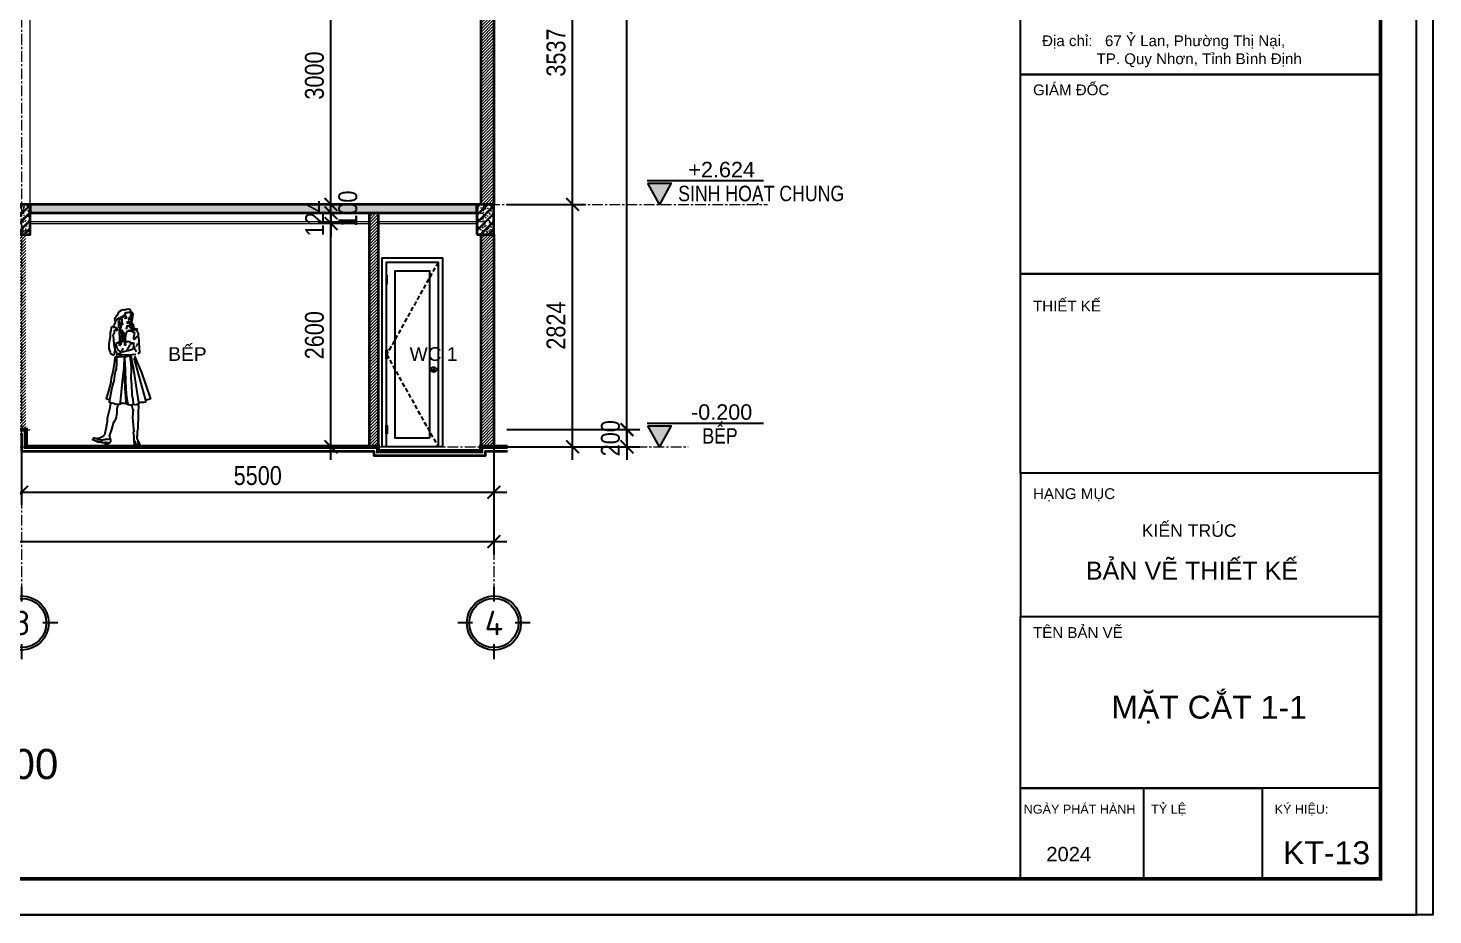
# Model space of a CAD drawing. Header units: inches. Extents: x 236662 to 497023, y -248575 to 81795.
# Drawn here: x 301493 to 317854, y -134811 to -124482 of the extents above; entities that cross this region are included whole.
import ezdxf
from ezdxf.enums import TextEntityAlignment as Align

# ---------------------------------------------------------------- set-up
doc = ezdxf.new("R2010")
doc.units = ezdxf.units.IN
doc.header["$LTSCALE"] = 10
doc.header["$MEASUREMENT"] = 0
doc.linetypes.add('CENTER', pattern=[2, 1.25, -0.25, 0.25, -0.25])
doc.linetypes.add('HIDDEN', pattern=[0.375, 0.25, -0.125])
for name, color, linetype in [('01. HP_TEXT', 9, 'Continuous'), ('04. HP_CUA', 153, 'Continuous'), ('07. HP_KY HIEU', 43, 'Continuous'), ('08. HP_DIM', 118, 'Continuous'), ('NOITHAT', 144, 'Continuous'), ('TEXT', 2, 'Continuous')]:
    doc.layers.add(name, color=color, linetype=linetype)
for name, color, linetype, lineweight in [('02. HP_BE TONG', 1, 'Continuous', 35), ('03. HP_TUONG', 2, 'Continuous', 35), ('05. HP_TRUC', 251, 'CENTER', 5), ('06. HP_THAY 1', 134, 'Continuous', 15), ('06. HP_THAY 2', 147, 'Continuous', 13), ('09_HP_HATCH', 8, 'Continuous', 5)]:
    doc.layers.add(name, color=color, linetype=linetype, lineweight=lineweight)
doc.layers.add('Tpl_Bound', color=1, linetype='Continuous', plot=False)
doc.styles.add('BIM STANDARDS', font='VNI-Avo-Bold.TTF')
doc.styles.add('ISOCP50', font='ISOCPEUR.TTF')
doc.styles.get("Standard").update_dxf_attribs({"font": 'Arial.ttf'})
doc.styles.add('TA1', font='Arial.ttf')
doc.styles.add('TEXT (none)', font='Arial.ttf')
doc.styles.add('text2', font='VHELVCN.TTF')
doc.styles.add('VN-HELVE', font='VHELVEN.TTF')
doc.dimstyles.new('AL-100', dxfattribs={"dimtxt": 220, "dimasz": 150, "dimexe": 150, "dimexo": 150, "dimgap": 80, "dimtad": 1, "dimdec": 0, "dimzin": 9, "dimtxsty": 'text2', "dimblk": 'ARCHTICK', "dimcen": 1, "dimdle": 150, "dimclrd": 256, "dimclre": 256, "dimclrt": 7, "dimadec": 0, "dimazin": 0, "dimtfac": 1, "dimtdec": 0, "dimtix": 1, "dimtmove": 2, "dimatfit": 3, "dimldrblk": 'ARCHTICK', "dimfxl": 1, "dimtolj": 1, "dimtzin": 0, "dimlwd": -1, "dimlwe": -1, "dimarcsym": 0})

# ---------------------------------------------------------------- blocks, each defined once
blk = doc.blocks.new('KHUNG TEN A-3')
at = {"layer": '01. HP_TEXT'}
for points in [[(365, 116.74), (365, 163.34), (415, 163.34), (415, 116.74)], [(365, 89.04), (365, 116.74), (415, 116.74), (415, 89.04)], [(365, 61.35), (365, 89.04), (415, 89.04), (415, 61.35)], [(365, 61.35), (365, 41.47), (415, 41.47), (415, 61.35)], [(365, 17.61), (365, 41.47), (415, 41.47), (415, 17.61)], [(365, 5), (365, 17.61), (398.56, 17.61), (398.56, 5)], [(398.56, 5), (382.12, 5), (382.12, 17.61), (398.56, 17.61)], [(398.56, 5), (415, 5), (415, 17.61), (398.56, 17.61)]]:
    blk.add_lwpolyline(points, close=True, dxfattribs=at)
at = {"layer": '02. HP_BE TONG', "color": 1, "const_width": 0.5}
blk.add_lwpolyline([(15, 5), (415, 5), (415, 292), (15, 292)], close=True, dxfattribs=at)
at = {"layer": '06. HP_THAY 1'}
blk.add_lwpolyline([(0, 297), (420, 297), (420, 0), (0, 0)], close=True, dxfattribs=at)
at = {"layer": 'Defpoints'}
blk.add_lwpolyline([(0, 0), (420, 0), (420, 297), (0, 297)], close=True, dxfattribs=at)
at = {"layer": '01. HP_TEXT', "color": 7, "style": 'TA1'}
for s, height, p in [('GIÁM ĐỐC', 1.5, (366.75, 113.85)), ('THIẾT KẾ', 1.5, (366.75, 83.82)), ('HẠNG MỤC', 1.5, (366.75, 57.76)), ('TÊN BẢN VẼ', 1.5, (366.75, 38.47)), ('NGÀY PHÁT HÀNH', 1.25, (365.46, 14.06)), ('TỶ LỆ', 1.25, (383.16, 14.06)), ('KÝ HIỆU:', 1.25, (400.31, 14.06)), ('2024', 2, (368.6, 7.45))]:
    blk.add_text(s, height=height, dxfattribs=at).set_placement(p)
at = {"layer": '01. HP_TEXT', "style": 'TA1'}
for s, height, p in [('KIẾN TRÚC', 1.75, (388.44, 53.39)), ('BẢN VẼ THIẾT KẾ', 2.5, (388.83, 47.82))]:
    blk.add_text(s, height=height, dxfattribs=at).set_placement(p, align=Align.MIDDLE_CENTER)
at = {"layer": '01. HP_TEXT', "color": 7, "insert": (365.04, 122.17), "char_height": 1.5, "attachment_point": 1, "style": 'TA1'}
blk.add_mtext_dynamic_manual_height_columns('\\A1;\\pxi-0.01954,l2,t4.98046,11.98046;Địa chỉ:   67 Ỷ Lan, Phường Thị Nại, \\P             TP. Quy Nhơn, Tỉnh Bình Định ', width=49.5509, gutter_width=2.41, heights=[62.37], dxfattribs=at)
blk = doc.blocks.new('_ArchTick')
at = {"color": 0, "linetype": 'ByBlock', "const_width": 0.15}
blk.add_lwpolyline([(-0.5, -0.5), (0.5, 0.5)], dxfattribs=at)
blk = doc.blocks.new('*D227')
at = {"layer": '08. HP_DIM', "transparency": 16777216}
for p, q in [((307835, -129509), (307835, -126385)), ((307068, -126535), (307985, -126535)), ((307068, -129359), (307985, -129359))]:
    blk.add_line(p, q, dxfattribs=at)
at = {"layer": 'Defpoints', "color": 0, "transparency": 16777216}
for p in [(306918, -126535), (307835, -126535), (306918, -129359)]:
    blk.add_point(p, dxfattribs=at)
at = {"layer": '08. HP_DIM', "transparency": 16777216, "xscale": 150, "yscale": 150, "zscale": 150}
for p, rotation in [((307835, -126535), 90), ((307835, -129359), 270)]:
    blk.add_blockref('_ArchTick', p, dxfattribs=dict(at, rotation=rotation))
at = {"layer": '08. HP_DIM', "color": 7, "transparency": 16777216, "insert": (307642, -127947), "char_height": 220, "attachment_point": 5, "rotation": 90, "style": 'text2'}
blk.add_mtext('\\A1;2824', dxfattribs=at)
blk = doc.blocks.new('*D228')
at = {"layer": '08. HP_DIM', "transparency": 16777216}
for p, q in [((307835, -126685), (307835, -122848)), ((307068, -122998), (307985, -122998)), ((307068, -126535), (307985, -126535))]:
    blk.add_line(p, q, dxfattribs=at)
at = {"layer": 'Defpoints', "color": 0, "transparency": 16777216}
for p in [(306918, -122998), (307835, -122998), (306918, -126535)]:
    blk.add_point(p, dxfattribs=at)
at = {"layer": '08. HP_DIM', "transparency": 16777216, "xscale": 150, "yscale": 150, "zscale": 150}
for p, rotation in [((307835, -122998), 90), ((307835, -126535), 270)]:
    blk.add_blockref('_ArchTick', p, dxfattribs=dict(at, rotation=rotation))
at = {"layer": '08. HP_DIM', "color": 7, "transparency": 16777216, "insert": (307642, -124767), "char_height": 220, "attachment_point": 5, "rotation": 90, "style": 'text2'}
blk.add_mtext('\\A1;3537', dxfattribs=at)
blk = doc.blocks.new('*D231')
at = {"layer": '08. HP_DIM', "transparency": 16777216}
for p, q in [((308468, -129309), (308468, -112448)), ((302568, -112598), (308618, -112598)), ((307068, -129159), (308618, -129159))]:
    blk.add_line(p, q, dxfattribs=at)
at = {"layer": 'Defpoints', "color": 0, "transparency": 16777216}
for p in [(302418, -112598), (308468, -112598), (306918, -129159)]:
    blk.add_point(p, dxfattribs=at)
at = {"layer": '08. HP_DIM', "transparency": 16777216, "xscale": 150, "yscale": 150, "zscale": 150}
for p, rotation in [((308468, -112598), 90), ((308468, -129159), 270)]:
    blk.add_blockref('_ArchTick', p, dxfattribs=dict(at, rotation=rotation))
at = {"layer": '08. HP_DIM', "color": 7, "transparency": 16777216, "insert": (308276, -120879), "char_height": 220, "attachment_point": 5, "rotation": 90, "style": 'text2'}
blk.add_mtext('\\A1;16561', dxfattribs=at)
blk = doc.blocks.new('*D232')
at = {"layer": '08. HP_DIM', "transparency": 16777216}
for p, q in [((297418, -129309), (297418, -130037)), ((301418, -129309), (301418, -130037)), ((297268, -129887), (301568, -129887))]:
    blk.add_line(p, q, dxfattribs=at)
at = {"layer": 'Defpoints', "color": 0, "transparency": 16777216}
for p in [(297418, -129159), (301418, -129159), (301418, -129887)]:
    blk.add_point(p, dxfattribs=at)
at = {"layer": '08. HP_DIM', "transparency": 16777216, "xscale": 150, "yscale": 150, "zscale": 150, "rotation": 180}
blk.add_blockref('_ArchTick', (297418, -129887), dxfattribs=at)
at = {"layer": '08. HP_DIM', "transparency": 16777216, "xscale": 150, "yscale": 150, "zscale": 150}
blk.add_blockref('_ArchTick', (301418, -129887), dxfattribs=at)
at = {"layer": '08. HP_DIM', "color": 7, "transparency": 16777216, "insert": (299418, -129695), "char_height": 220, "attachment_point": 5, "style": 'text2'}
blk.add_mtext('\\A1;4000', dxfattribs=at)
blk = doc.blocks.new('*D233')
at = {"layer": '08. HP_DIM', "transparency": 16777216}
for p, q in [((301418, -129309), (301418, -130037)), ((301268, -129887), (307068, -129887)), ((306918, -129809), (306918, -130037))]:
    blk.add_line(p, q, dxfattribs=at)
at = {"layer": 'Defpoints', "color": 0, "transparency": 16777216}
for p in [(301418, -129159), (306918, -129659), (306918, -129887)]:
    blk.add_point(p, dxfattribs=at)
at = {"layer": '08. HP_DIM', "transparency": 16777216, "xscale": 150, "yscale": 150, "zscale": 150, "rotation": 180}
blk.add_blockref('_ArchTick', (301418, -129887), dxfattribs=at)
at = {"layer": '08. HP_DIM', "transparency": 16777216, "xscale": 150, "yscale": 150, "zscale": 150}
blk.add_blockref('_ArchTick', (306918, -129887), dxfattribs=at)
at = {"layer": '08. HP_DIM', "color": 7, "transparency": 16777216, "insert": (304168, -129695), "char_height": 220, "attachment_point": 5, "style": 'text2'}
blk.add_mtext('\\A1;5500', dxfattribs=at)
blk = doc.blocks.new('*D234')
at = {"layer": '08. HP_DIM', "transparency": 16777216}
for p, q in [((306918, -127946), (306918, -130613)), ((291918, -129509), (291918, -130613)), ((291768, -130463), (307068, -130463))]:
    blk.add_line(p, q, dxfattribs=at)
at = {"layer": 'Defpoints', "color": 0, "transparency": 16777216}
for p in [(306918, -127796), (291918, -129359), (306918, -130463)]:
    blk.add_point(p, dxfattribs=at)
at = {"layer": '08. HP_DIM', "transparency": 16777216, "xscale": 150, "yscale": 150, "zscale": 150, "rotation": 180}
blk.add_blockref('_ArchTick', (291918, -130463), dxfattribs=at)
at = {"layer": '08. HP_DIM', "transparency": 16777216, "xscale": 150, "yscale": 150, "zscale": 150}
blk.add_blockref('_ArchTick', (306918, -130463), dxfattribs=at)
at = {"layer": '08. HP_DIM', "color": 7, "transparency": 16777216, "insert": (299418, -130271), "char_height": 220, "attachment_point": 5, "style": 'text2'}
blk.add_mtext('\\A1;15000', dxfattribs=at)
blk = doc.blocks.new('ghi chu caoi tang')
at = {"ltscale": 100}
blk.add_lwpolyline([(613796, -45420), (612834, -45420)], dxfattribs=at)
at = {"flags": 128}
blk.add_lwpolyline([(613789, -45442), (613597, -45442), (613693, -45617)], close=True, dxfattribs=at)
blk.add_lwpolyline([(613789, -45442), (613597, -45442), (613693, -45617)], close=True, dxfattribs=at)
blk.add_solid([(613693, -45617), (613597, -45442), (613789, -45442)])
blk.add_solid([(613693, -45617), (613597, -45442), (613789, -45442)])
at = {"style": 'BIM STANDARDS'}
for p in [(613089, -45362), (613089, -45707)]:
    blk.add_attdef('COS-VEF', text='', height=177, dxfattribs=at).set_placement(p, align=Align.CENTER)
blk = doc.blocks.new('grid test1')
at = {"ltscale": 20}
for p, q in [((0, 440), (0, 260)), ((-260, 0), (-440, 0)), ((440, 0), (260, 0)), ((0, -260), (0, -440))]:
    blk.add_line(p, q, dxfattribs=at)
at = {"color": 251, "ltscale": 20, "true_color": 0x636466}
for radius in [330, 300]:
    blk.add_circle((0, 0), radius, dxfattribs=at)
at = {"layer": '01. HP_TEXT', "color": 2, "ltscale": 20, "true_color": 0xf1eb1f, "style": 'ISOCP50'}
blk.add_attdef('GRID', text='', height=300, dxfattribs=at).set_placement((-37, 0), align=Align.MIDDLE_CENTER)
blk = doc.blocks.new('ÁDASDƯEQWEQ')
at = {"layer": '05. HP_TRUC', "ltscale": 10}
for p, q in [((5500, 18640), (5500, 0)), ((9500, 18640), (9500, 0)), ((15000, 18640), (15000, 0)), ((0, 17245), (0, 0))]:
    blk.add_line(p, q, dxfattribs=at)
at = {"layer": '07. HP_KY HIEU', "ltscale": 20}
ref = blk.add_blockref('grid test1', (0, -420), dxfattribs=dict(at, xscale=0.9555000001564621, yscale=0.9555000001564621, zscale=0.9555000001564621))
ref.add_attrib('GRID', '1', dxfattribs={"layer": 'TEXT', "ltscale": 20, "height": 287, "style": 'ISOCP50'}).set_placement((0, -420), align=Align.MIDDLE_CENTER)
ref = blk.add_blockref('grid test1', (5500, -420), dxfattribs=dict(at, xscale=0.9555000001564621, yscale=0.9555000001564621, zscale=0.9555000001564621))
ref.add_attrib('GRID', '2', dxfattribs={"layer": 'TEXT', "ltscale": 20, "height": 287, "style": 'ISOCP50'}).set_placement((5500, -420), align=Align.MIDDLE_CENTER)
ref = blk.add_blockref('grid test1', (9500, -420), dxfattribs=dict(at, xscale=0.9555000001564621, yscale=0.9555000001564621, zscale=0.9555000001564621))
ref.add_attrib('GRID', '3', dxfattribs={"layer": 'TEXT', "ltscale": 20, "height": 287, "style": 'ISOCP50'}).set_placement((9500, -420), align=Align.MIDDLE_CENTER)
ref = blk.add_blockref('grid test1', (15000, -420), dxfattribs=dict(at, xscale=0.9555000001564621, yscale=0.9555000001564621, zscale=0.9555000001564621))
ref.add_attrib('GRID', '4', dxfattribs={"layer": 'TEXT', "ltscale": 20, "height": 287, "style": 'ISOCP50'}).set_placement((15000, -420), align=Align.MIDDLE_CENTER)
blk = doc.blocks.new('*D242')
at = {"layer": '08. HP_DIM', "transparency": 16777216}
for p, q in [((308468, -129159), (308468, -129009)), ((307068, -129159), (308618, -129159)), ((308468, -129159), (308468, -129359)), ((307068, -129359), (308618, -129359)), ((308468, -129359), (308468, -129509))]:
    blk.add_line(p, q, dxfattribs=at)
at = {"layer": 'Defpoints', "color": 0, "transparency": 16777216}
for p in [(306918, -129159, 5), (306918, -129359, 5), (308468, -129359)]:
    blk.add_point(p, dxfattribs=at)
at = {"layer": '08. HP_DIM', "transparency": 16777216, "xscale": 150, "yscale": 150, "zscale": 150}
for p, rotation in [((308468, -129159), 270), ((308468, -129359), 90)]:
    blk.add_blockref('_ArchTick', p, dxfattribs=dict(at, rotation=rotation))
at = {"layer": '08. HP_DIM', "color": 7, "transparency": 16777216, "insert": (308276, -129259), "char_height": 220, "attachment_point": 5, "rotation": 90, "style": 'text2'}
blk.add_mtext('\\A1;200', dxfattribs=at)
blk = doc.blocks.new('*D337')
at = {"layer": '08. HP_DIM', "transparency": 16777216}
for p, q in [((305021, -129509), (305021, -126609)), ((305318, -126759), (304871, -126759)), ((305318, -129359), (304871, -129359))]:
    blk.add_line(p, q, dxfattribs=at)
at = {"layer": 'Defpoints', "color": 0, "transparency": 16777216}
for p in [(305021, -126759), (305468, -126759), (305468, -129359)]:
    blk.add_point(p, dxfattribs=at)
at = {"layer": '08. HP_DIM', "transparency": 16777216, "xscale": 150, "yscale": 150, "zscale": 150}
for p, rotation in [((305021, -126759), 90), ((305021, -129359), 270)]:
    blk.add_blockref('_ArchTick', p, dxfattribs=dict(at, rotation=rotation))
at = {"layer": '08. HP_DIM', "color": 7, "transparency": 16777216, "insert": (304829, -128059), "char_height": 220, "attachment_point": 5, "rotation": 90, "style": 'text2'}
blk.add_mtext('\\A1;2600', dxfattribs=at)
blk = doc.blocks.new('*D338')
at = {"layer": '08. HP_DIM', "transparency": 16777216}
for p, q in [((305021, -126635), (305021, -126485)), ((305318, -126635), (304871, -126635)), ((305318, -126759), (304871, -126759)), ((305021, -126759), (305021, -126635)), ((305021, -126759), (305021, -126909))]:
    blk.add_line(p, q, dxfattribs=at)
at = {"layer": 'Defpoints', "color": 0, "transparency": 16777216}
for p in [(305021, -126635), (305468, -126635), (305468, -126759)]:
    blk.add_point(p, dxfattribs=at)
at = {"layer": '08. HP_DIM', "transparency": 16777216, "xscale": 150, "yscale": 150, "zscale": 150}
for p, rotation in [((305021, -126635), 270), ((305021, -126759), 90)]:
    blk.add_blockref('_ArchTick', p, dxfattribs=dict(at, rotation=rotation))
at = {"layer": '08. HP_DIM', "color": 7, "transparency": 16777216, "insert": (304831, -126697), "char_height": 220, "attachment_point": 5, "rotation": 90, "style": 'text2'}
blk.add_mtext('\\A1;124', dxfattribs=at)
blk = doc.blocks.new('*D339')
at = {"layer": '08. HP_DIM', "transparency": 16777216}
for p, q in [((305021, -126535), (305021, -126385)), ((306568, -126535), (304871, -126535)), ((305021, -126635), (305021, -126535)), ((305318, -126635), (304871, -126635)), ((305021, -126635), (305021, -126785))]:
    blk.add_line(p, q, dxfattribs=at)
at = {"layer": 'Defpoints', "color": 0, "transparency": 16777216}
for p in [(305021, -126535), (306718, -126535), (305468, -126635)]:
    blk.add_point(p, dxfattribs=at)
at = {"layer": '08. HP_DIM', "transparency": 16777216, "xscale": 150, "yscale": 150, "zscale": 150}
for p, rotation in [((305021, -126535), 270), ((305021, -126635), 90)]:
    blk.add_blockref('_ArchTick', p, dxfattribs=dict(at, rotation=rotation))
at = {"layer": '08. HP_DIM', "color": 7, "transparency": 16777216, "insert": (305218, -126585), "char_height": 220, "attachment_point": 5, "rotation": 90, "style": 'text2'}
blk.add_mtext('\\A1;100', dxfattribs=at)
blk = doc.blocks.new('*D340')
at = {"layer": '08. HP_DIM', "transparency": 16777216}
for p, q in [((305021, -126685), (305021, -123385)), ((306618, -123535), (304871, -123535)), ((306568, -126535), (304871, -126535))]:
    blk.add_line(p, q, dxfattribs=at)
at = {"layer": 'Defpoints', "color": 0, "transparency": 16777216}
for p in [(305021, -123535), (306768, -123535), (306718, -126535)]:
    blk.add_point(p, dxfattribs=at)
at = {"layer": '08. HP_DIM', "transparency": 16777216, "xscale": 150, "yscale": 150, "zscale": 150}
for p, rotation in [((305021, -123535), 90), ((305021, -126535), 270)]:
    blk.add_blockref('_ArchTick', p, dxfattribs=dict(at, rotation=rotation))
at = {"layer": '08. HP_DIM', "color": 7, "transparency": 16777216, "insert": (304829, -125035), "char_height": 220, "attachment_point": 5, "rotation": 90, "style": 'text2'}
blk.add_mtext('\\A1;3000', dxfattribs=at)
blk = doc.blocks.new('ÁDASDASDWD')
at = {"layer": '09_HP_HATCH'}
h = blk.add_hatch(dxfattribs=at)
h.set_pattern_fill('CHAU-01', color=256, scale=15, pattern_type=2)
h.set_pattern_definition([(50, (-55376.965, -37444.2), (107.58903, -9.41282), [11.25, -123.75]), (355, (-55376.97, -37444.2), (-20.8127, 112.82882), [9, -99]), (100.4514, (-55368, -37444.99), (86.7764, 103.41593), [9.56103, -105.17132]), (46.1842, (-55376.97, -37414.2), (160.08616, -24.82785), [16.875, -185.625]), (96.6356, (-55363.62, -37416.27), (140.1994, 146.11768), [14.34154, -157.75695]), (351.1842, (-55376.97, -37414.2), (140.1993, 146.1178), [13.5, -148.5]), (21, (-55361.965, -37421.7), (89.53606, -60.39283), [11.25, -123.75]), (326, (-55361.97, -37421.7), (36.4973, 108.7725), [9, -99]), (71.4514, (-55354.5, -37426.73), (126.0334, 48.37957), [9.56103, -105.17132]), (37.5, (-55376.965, -37444.2), (1.823978, 49.934078), [0, -97.8, 0, -100.5, 0, -99.375]), (7.5, (-55376.965, -37444.2), (39.46043, 59.161757), [0, -57.3, 0, -95.55, 0, -37.875]), (327.5, (-55410.415, -37444.2), (80.073365, -3.38323), [0, -37.5, 0, -117, 0, -155.25]), (317.5, (-55425.415, -37444.2), (87.477925, 15.01575), [0, -48.75, 0, -77.7, 0, -110.25]), (45, (-55376.965, -37444.2), (-45.07806, 45.07806), []), (45, (-55376.965, -37425.827), (-45.07806, 45.07806), [])])
h.paths.add_polyline_path([(-100, -350), (100, -350), (100, 0), (-100, 0)])
at = {"layer": '02. HP_BE TONG'}
blk.add_lwpolyline([(-100, -350), (100, -350), (100, 0), (-100, 0)], close=True, dxfattribs=at)
blk = doc.blocks.new('*U310')
at = {"ltscale": 20}
h = blk.add_hatch(dxfattribs=at)
h.set_pattern_fill('_USER', color=8, scale=34, angle=32.992, style=0, pattern_type=0)
h.set_pattern_definition([(180, (55, 2000), (2e-12, -34), [])])
h.paths.add_polyline_path([(55, 2000), (45, 2000), (45, 1900), (55, 1900)])
h = blk.add_hatch(dxfattribs=at)
h.set_pattern_fill('_USER', color=8, scale=34, angle=32.992, style=0, pattern_type=0)
h.set_pattern_definition([(180, (55, 1025), (4e-12, 34), [])])
h.paths.add_polyline_path([(55, 1025), (45, 1025), (45, 1125), (55, 1125)])
h = blk.add_hatch(dxfattribs=at)
h.set_pattern_fill('_USER', color=8, scale=34, angle=32.992, style=0, pattern_type=0)
h.set_pattern_definition([(180, (55, 150), (4e-12, 34), [])])
h.paths.add_polyline_path([(55, 150), (45, 150), (45, 250), (55, 250)])
for points in [[(50, 0), (0, 0), (0, 2200), (700, 2200), (700, 0), (650, 0)], [(50, 2000), (50, 2150), (650, 2150), (650, 0), (50, 0), (50, 150)], [(50, 1125), (50, 1900)], [(50, 250), (50, 1025)]]:
    blk.add_lwpolyline(points)
at = {"color": 8, "linetype": 'HIDDEN', "ltscale": 20}
blk.add_lwpolyline([(650, 2150), (50, 1075), (650, 0)], dxfattribs=at)
for points in [[(55, 2000), (45, 2000), (45, 1900), (55, 1900)], [(550, 100), (150, 100), (150, 2050), (550, 2050)], [(55, 1025), (45, 1025), (45, 1125), (55, 1125)], [(55, 150), (45, 150), (45, 250), (55, 250)]]:
    blk.add_lwpolyline(points, close=True)
for radius in [30, 7]:
    blk.add_circle((600, 900), radius)
blk = doc.blocks.new('A$C79C00711')
at = {"layer": 'NOITHAT'}
for p, q in [((268, 1390), (259, 1385)), ((281, 1383), (267, 1373)), ((400, 1402), (391, 1365))]:
    blk.add_line(p, q, dxfattribs=at)
for points in [[(490, 1391), (477, 1402), (475, 1424), (461, 1435), (459, 1467), (464, 1490), (469, 1519), (471, 1544), (456, 1563), (448, 1568), (445, 1584), (436, 1598), (413, 1603), (394, 1600), (372, 1591), (360, 1596), (331, 1589), (314, 1576), (297, 1558), (285, 1532), (271, 1510), (254, 1493), (260, 1480), (264, 1468), (262, 1445), (257, 1427), (249, 1417)], [(451, 1553), (443, 1558), (433, 1564), (414, 1564), (402, 1562), (395, 1559), (387, 1555), (381, 1548), (374, 1538), (367, 1529), (358, 1515), (346, 1502), (335, 1492), (322, 1485), (309, 1483), (296, 1482), (284, 1480), (271, 1473)], [(394, 1562), (384, 1559), (376, 1549), (366, 1532), (356, 1524), (335, 1512), (322, 1506), (310, 1500), (290, 1489), (279, 1483)], [(307, 1475), (310, 1470), (314, 1455), (314, 1441), (313, 1425), (311, 1416), (304, 1402), (297, 1387)], [(339, 1488), (341, 1477), (342, 1466), (339, 1450), (334, 1429), (331, 1413), (326, 1386), (323, 1362), (325, 1342), (332, 1326), (336, 1309), (338, 1282), (336, 1265), (332, 1247), (324, 1232), (315, 1216), (310, 1201), (309, 1189), (325, 1178)], [(371, 1496), (375, 1497), (378, 1499), (380, 1503), (383, 1506), (387, 1506), (392, 1504), (394, 1501), (394, 1500), (391, 1498), (387, 1497), (384, 1498), (381, 1501), (380, 1501)], [(397, 1515), (395, 1515), (390, 1517), (385, 1518), (378, 1516), (374, 1514)], [(396, 1408), (404, 1408), (409, 1408), (414, 1408), (425, 1411), (431, 1413), (434, 1416), (436, 1422), (438, 1428), (439, 1435), (444, 1443), (447, 1450), (450, 1457), (451, 1465), (453, 1470), (453, 1477), (451, 1485), (449, 1491), (449, 1497), (449, 1505), (450, 1513), (450, 1522), (451, 1531), (450, 1541), (450, 1550), (447, 1555), (442, 1560), (437, 1563)], [(417, 1475), (416, 1475), (414, 1474), (413, 1474)], [(417, 1510), (431, 1484), (431, 1480), (431, 1479), (428, 1475)], [(431, 1518), (435, 1518), (439, 1518), (444, 1517), (447, 1516)], [(432, 1504), (436, 1505), (439, 1505), (442, 1505), (445, 1503), (445, 1499), (443, 1499), (441, 1500), (436, 1503)], [(256, 1397), (240, 1386)], [(331, 1410), (320, 1387), (312, 1371), (309, 1352), (309, 1331), (310, 1311), (315, 1284), (314, 1260), (313, 1237), (308, 1221), (285, 1208), (268, 1203)], [(298, 1466), (302, 1452), (302, 1431), (301, 1415), (300, 1405)], [(336, 1347), (344, 1329), (356, 1314), (360, 1284), (360, 1264), (355, 1249), (345, 1231), (335, 1218), (328, 1208), (322, 1196), (324, 1186)], [(331, 1364), (345, 1351), (357, 1340), (367, 1323), (371, 1305), (373, 1285), (372, 1266), (368, 1255), (362, 1242), (350, 1227), (335, 1212), (329, 1198), (330, 1189)], [(432, 1401), (432, 1394), (441, 1386), (450, 1376), (455, 1370), (465, 1359), (472, 1345), (476, 1333), (471, 1335), (458, 1342), (447, 1347), (436, 1347), (425, 1359), (422, 1349), (416, 1347), (403, 1342), (395, 1332), (389, 1318), (382, 1289), (380, 1276), (379, 1264), (379, 1251), (379, 1237), (380, 1225), (384, 1186), (376, 1185), (375, 1194), (374, 1210), (374, 1237), (374, 1251), (375, 1275), (377, 1304), (364, 1325), (358, 1335), (350, 1347), (335, 1363)], [(339, 1436), (357, 1424)], [(395, 1451), (397, 1451), (403, 1454), (409, 1458), (415, 1460), (423, 1460), (430, 1457), (435, 1455), (437, 1453)], [(397, 1451), (404, 1450), (411, 1455), (418, 1458), (427, 1455), (436, 1454)], [(435, 1451), (433, 1449), (431, 1443), (430, 1442), (427, 1440), (421, 1438), (416, 1437), (412, 1437), (408, 1439), (406, 1442), (403, 1447), (397, 1450)], [(403, 1448), (408, 1443), (415, 1442), (427, 1444), (430, 1449), (437, 1453)], [(441, 1426), (446, 1424), (450, 1414), (454, 1402), (460, 1395), (472, 1386), (491, 1378), (505, 1372), (519, 1375), (515, 1365), (502, 1361), (478, 1361), (462, 1368), (447, 1383), (429, 1399)], [(438, 1403), (444, 1393), (454, 1381), (478, 1373)], [(494, 1333), (489, 1328), (486, 1308), (482, 1290), (476, 1274), (476, 1259), (482, 1253), (494, 1261), (502, 1273), (516, 1284), (524, 1286)], [(504, 1368), (516, 1353), (530, 1320), (529, 1284), (538, 1242), (538, 1212), (541, 1157), (546, 1101), (543, 1092), (536, 1086), (526, 1082)], [(253, 1185), (259, 1182), (271, 1161), (260, 1161)], [(328, 1109), (324, 1108), (319, 1111), (315, 1113), (310, 1118), (306, 1120), (300, 1126), (296, 1132), (290, 1141), (285, 1157), (284, 1165), (281, 1177), (279, 1186), (271, 1187), (255, 1193)], [(505, 1075), (459, 1072), (409, 1068), (370, 1066), (327, 1070), (328, 1101), (365, 1111), (391, 1117), (415, 1122), (442, 1129), (469, 1141), (476, 1150), (480, 1176), (479, 1217)], [(347, 1151), (349, 1138), (346, 1128), (332, 1115)], [(468, 1210), (462, 1209), (451, 1209), (440, 1216), (425, 1222), (411, 1224), (393, 1222)], [(431, 1188), (428, 1174), (415, 1152), (406, 1136), (397, 1126)], [(462, 1198), (447, 1198), (441, 1200), (433, 1204)], [(484, 1174), (489, 1144), (495, 1134), (512, 1112)], [(523, 1203), (519, 1185), (503, 1168)], [(271, 1054), (258, 1042), (250, 963), (236, 874), (217, 805), (213, 753), (191, 663), (171, 600), (160, 564), (205, 548)], [(289, 1050), (280, 1035), (279, 973), (274, 907), (262, 873), (254, 826), (248, 765), (237, 735), (221, 669), (194, 521), (255, 503), (272, 496), (330, 501), (322, 508), (340, 512), (352, 510), (372, 510), (413, 507), (400, 497), (450, 487), (478, 497), (508, 491)], [(321, 1102), (316, 1067), (308, 1075), (304, 1082), (298, 1085), (293, 1085), (286, 1089), (282, 1096), (280, 1101), (275, 1108), (270, 1113), (263, 1119), (263, 1120)], [(459, 1065), (447, 1062), (434, 1054), (426, 1058), (413, 1057), (395, 1050), (379, 1047), (363, 1046), (347, 1048), (327, 1047), (301, 1045), (288, 1046), (273, 1057)], [(275, 1071), (290, 1074), (301, 1075), (313, 1072), (325, 1071)], [(369, 1042), (365, 928), (345, 763), (332, 639), (320, 515)], [(391, 521), (389, 585), (378, 681), (377, 795), (374, 888), (372, 1028)], [(373, 1038), (380, 901), (382, 760), (392, 612), (406, 504)], [(476, 500), (473, 548), (461, 603), (457, 725), (451, 800), (452, 900), (448, 970), (436, 1049)], [(441, 1044), (457, 995), (464, 950), (462, 980), (454, 1048)], [(619, 545), (485, 1033)], [(488, 1056), (568, 867), (673, 558), (673, 558), (657, 551), (639, 549), (619, 545), (617, 544), (617, 522), (616, 522), (597, 517), (578, 518), (538, 516), (538, 502), (528, 499), (513, 494), (513, 494)], [(538, 516), (471, 946)], [(44, 97), (53, 97), (61, 100), (73, 103), (81, 105), (91, 109), (98, 112), (108, 115), (117, 120), (123, 125), (128, 128), (135, 135), (138, 138), (140, 141), (143, 145), (143, 143), (147, 161), (158, 213), (172, 298), (174, 333), (182, 364), (193, 410), (205, 460), (213, 509)], [(521, 88), (518, 97), (519, 105), (518, 115), (519, 121), (522, 134), (524, 152), (523, 164), (525, 180), (528, 194), (529, 218), (529, 235), (531, 249), (530, 268), (531, 291), (533, 312), (533, 337), (534, 363), (535, 380), (535, 397), (536, 413), (535, 435), (537, 449), (537, 465), (536, 487), (538, 503)], [(112, 53), (61, 54), (0, 87), (58, 61), (92, 57), (116, 52), (131, 51), (138, 50), (153, 53), (164, 52), (173, 52), (193, 42), (212, 66), (212, 73), (208, 95), (199, 120), (198, 127), (203, 147), (223, 203), (234, 243), (244, 281), (257, 300), (267, 314), (279, 345), (283, 369), (285, 398), (288, 434), (289, 467), (301, 489)], [(474, 433), (470, 439), (469, 443), (467, 448), (465, 455), (465, 461), (462, 466), (461, 471), (460, 478), (459, 489)], [(475, 436), (470, 412), (467, 379), (466, 354), (466, 335), (467, 308), (472, 247), (480, 176)], [(485, 80), (484, 81), (483, 85), (483, 89), (483, 92), (482, 95), (482, 98), (483, 102), (483, 106), (483, 110), (483, 111), (484, 119), (484, 123), (479, 143), (477, 159), (476, 173)], [(42, 96), (30, 99), (23, 100), (13, 100), (6, 97), (3, 93), (1, 90)], [(43, 97), (55, 88), (56, 87), (63, 86), (70, 85), (76, 85), (85, 84), (92, 83), (105, 82), (118, 82), (130, 84), (139, 85), (152, 88), (161, 88), (172, 89), (181, 90), (189, 93), (198, 94), (206, 96), (207, 96)], [(191, 40), (188, 38), (184, 36), (180, 34), (177, 32), (174, 31), (171, 27), (167, 22), (163, 16), (159, 13), (155, 6), (154, 5), (144, 11), (146, 12), (148, 16), (149, 19), (150, 23), (149, 29), (149, 34), (148, 38), (146, 41), (144, 45), (140, 47), (137, 49)], [(521, 88), (537, 50), (542, 43), (547, 33), (551, 24), (551, 11), (551, 6), (543, 5), (534, 5), (528, 5), (524, 5), (516, 3), (512, 3), (506, 2), (501, 2), (495, 4), (493, 13), (489, 17), (487, 20), (486, 25), (486, 28), (487, 35), (487, 41), (486, 46), (484, 52), (484, 61), (484, 78)], [(487, 72), (490, 69), (491, 65), (492, 63), (494, 60), (494, 56), (495, 53), (497, 47), (498, 44), (499, 39), (500, 37), (503, 33), (505, 31), (509, 29), (514, 27), (516, 27), (520, 27), (525, 28), (529, 28), (531, 29), (534, 30), (534, 35), (534, 38), (534, 43), (532, 48), (531, 53), (529, 61), (527, 64), (528, 68)], [(495, 3), (495, 0), (498, 0), (502, 0), (505, 0), (509, 1), (513, 1), (519, 1), (523, 1), (527, 2), (534, 2), (538, 3), (546, 3), (549, 4), (554, 5), (553, 9)]]:
    blk.add_lwpolyline(points, dxfattribs=at)
blk.add_lwpolyline([(206, 1102), (210, 1088), (231, 1075), (242, 1072), (250, 1076), (256, 1093), (262, 1114), (264, 1132), (252, 1192), (247, 1251), (243, 1289), (240, 1295), (245, 1314), (254, 1326), (257, 1336), (257, 1346), (259, 1357), (264, 1361), (272, 1365), (276, 1358), (277, 1355), (281, 1354), (284, 1356), (287, 1359), (289, 1368), (287, 1378), (249, 1406), (218, 1389), (212, 1355), (206, 1333), (204, 1316), (205, 1298), (203, 1281), (198, 1242), (191, 1201), (190, 1145), (196, 1121)], close=True, dxfattribs=at)
blk = doc.blocks.new('MATCAT 1-1')
at = {"layer": '09_HP_HATCH'}
h = blk.add_hatch(dxfattribs=at)
h.set_pattern_fill('ANSI31', color=8, scale=200)
h.paths.add_polyline_path([(0, 6011), (-150, 6011), (-150, 2824), (0, 2824)])
h = blk.add_hatch(dxfattribs=at)
h.set_pattern_fill('CHAU-01', color=256, scale=15, pattern_type=2)
h.set_pattern_definition([(50, (-142586.48, -76117.05), (107.589027, -9.41282), [11.25, -123.75]), (355, (-142586.48, -76117.05), (-20.8127, 112.82882), [9, -99]), (100.4514, (-142577.52, -76117.83), (86.77641, 103.41593), [9.56103, -105.17132]), (46.1842, (-142586.48, -76087.05), (160.08616, -24.82785), [16.875, -185.625]), (96.6356, (-142573.14, -76089.12), (140.1994, 146.11768), [14.34154, -157.75695]), (351.1842, (-142586.48, -76087.05), (140.1993, 146.11779), [13.5, -148.5]), (21, (-142571.48, -76094.55), (89.53606, -60.392834), [11.25, -123.75]), (326, (-142571.48, -76094.55), (36.4973, 108.77251), [9, -99]), (71.4514, (-142564.02, -76099.58), (126.033394, 48.379575), [9.56103, -105.17132]), (37.5, (-142586.483, -76117.05), (1.823978, 49.934078), [0, -97.8, 0, -100.5, 0, -99.375]), (7.5, (-142586.483, -76117.05), (39.46043, 59.161757), [0, -57.3, 0, -95.55, 0, -37.875]), (327.5, (-142619.933, -76117.05), (80.073365, -3.383231), [0, -37.5, 0, -117, 0, -155.25]), (317.5, (-142634.93, -76117.05), (87.477925, 15.015747), [0, -48.75, 0, -77.7, 0, -110.25]), (45, (-142586.483, -76117.05), (-45.078057, 45.078057), []), (45, (-142586.483, -76098.674), (-45.078057, 45.078057), [])])
h.paths.add_polyline_path([(-5400, 2824), (-5400, 2724), (-200, 2724), (-200, 2824)])
h = blk.add_hatch(dxfattribs=at)
h.set_pattern_fill('ANSI31', color=8, scale=200)
h.paths.add_polyline_path([(-5450, 2524), (-5600, 2524), (-5600, 200), (-5450, 200)])
h.paths.add_polyline_path([(-1350, 2724), (-1450, 2724), (-1450, 0), (-1350, 0)])
h.paths.add_polyline_path([(0, 2474), (-150, 2474), (-150, 0), (0, 0)])
at = {"layer": '02. HP_BE TONG'}
blk.add_lwpolyline([(-5400, 2824), (-5400, 2724), (-200, 2724), (-200, 2824)], close=True, dxfattribs=at)
at = {"layer": '02. HP_BE TONG', "const_width": 50}
for points in [[(-17185, 0), (-15000, 0), (-15000, 200), (-5450, 200), (-5450, 0), (-1350, 0), (-1350, -50), (-150, -50), (-150, 0), (159, 0)], [(-150, 0), (0, 0)]]:
    blk.add_lwpolyline(points, dxfattribs=at)
at = {"layer": '02. HP_BE TONG'}
blk.add_lwpolyline([(-17185, -50), (-14950, -50), (-14950, 150), (-5500, 150), (-5500, -50), (-1400, -50), (-1400, -100), (-100, -100), (-100, -50), (159, -50)], dxfattribs=at)
at = {"layer": '03. HP_TUONG'}
for points in [[(-150, 6011), (0, 6011), (0, 2824), (-150, 2824)], [(-1450, 2724), (-1350, 2724), (-1350, 0), (-1450, 0)], [(-150, 2474), (0, 2474), (0, 0), (-150, 0)]]:
    blk.add_lwpolyline(points, close=True, dxfattribs=at)
at = {"layer": '06. HP_THAY 1'}
blk.add_lwpolyline([(-5400, 6011), (-5600, 6011), (-5600, 2824), (-5400, 2824)], close=True, dxfattribs=at)
at = {"layer": '06. HP_THAY 2'}
for points in [[(-5400, 2600), (-1450, 2600), (-1450, 2620), (-5400, 2620)], [(-1350, 2600), (-200, 2600), (-200, 2620), (-1350, 2620)]]:
    blk.add_lwpolyline(points, close=True, dxfattribs=at)
blk.add_blockref('A$C79C00711', (-4674, 0))
at = {"layer": '04. HP_CUA'}
blk.add_blockref('*U310', (-1300, 0), dxfattribs=at)
at = {"layer": '06. HP_THAY 1'}
for p in [(-5500, 2824), (-100, 2824)]:
    blk.add_blockref('ÁDASDASDWD', p, dxfattribs=at)
at = {"layer": '01. HP_TEXT', "style": 'TEXT (none)'}
for s, p in [('BẾP', (-3793, 1001)), ('WC 1', (-982, 1001))]:
    blk.add_text(s, height=159.9, dxfattribs=at).set_placement(p)

msp = doc.modelspace()

# ---------------------------------------------------------------- linework, layer by layer
at = {"layer": '05. HP_TRUC', "ltscale": 10}
for p, q in [((299662.6, -126535.3), (310105.9, -126535.3)), ((286808.2, -129159.3), (301518.5, -129159.3)), ((286808.2, -129159.3), (301518.5, -129159.3)), ((301177.9, -129359.3), (309182.4, -129359.3))]:
    msp.add_line(p, q, dxfattribs=at)
at = {"layer": 'Tpl_Bound', "color": 1}
msp.add_lwpolyline([(282444.6, -134810.7), (282444.6, -109906.9), (317853.9, -109906.9), (317853.9, -134810.7)], close=True, dxfattribs=at)

# ---------------------------------------------------------------- block references
at = {"color": 1, "xscale": 83.85096877510341, "yscale": 83.85096877510341, "zscale": 83.85096877510341}
msp.add_blockref('KHUNG TEN A-3', (282444.6, -134810.7, -176.4), dxfattribs=at)
msp.add_blockref('MATCAT 1-1', (306918.5, -129359.3))
ref = msp.add_blockref('ghi chu caoi tang', (1175236.8, -62135.2), dxfattribs=dict(xscale=-1.411764681339263, yscale=1.411764711141586, zscale=1.411764705882352))
ref.add_attrib('COS-VEF', 'SINH HOAÏT CHUNG', dxfattribs={"height": 180, "style": 'text2'}).set_placement((310031.3, -126318.3), align=Align.TOP_CENTER)
ref.add_attrib('COS-VEF', '+2.624', dxfattribs={"height": 180, "style": 'VN-HELVE'}).set_placement((309570.7, -126219.8), align=Align.CENTER)
ref = msp.add_blockref('ghi chu caoi tang', (1175236.8, -64959.2), dxfattribs=dict(xscale=-1.411764681339263, yscale=1.411764711141586, zscale=1.411764705882352))
ref.add_attrib('COS-VEF', 'BEÁP', dxfattribs={"height": 180, "style": 'text2'}).set_placement((309550.4, -129142.3), align=Align.TOP_CENTER)
ref.add_attrib('COS-VEF', '-0.200', dxfattribs={"height": 180, "style": 'VN-HELVE'}).set_placement((309570.7, -129043.8), align=Align.CENTER)
at = {"layer": '02. HP_BE TONG'}
msp.add_blockref('ÁDASDƯEQWEQ', (291918.5, -130990.8), dxfattribs=at)

# ---------------------------------------------------------------- texts
at = {"attachment_point": 1, "rotation": 359.89856}
for s, width, insert, char_height in [('MẶT CẮT 1-1', 3592.227, (314108.4, -132255.9, -176.4), 266.853), ('KT-13', 1044.005, (316108.5, -133951.9, -176.4), 266.85)]:
    msp.add_mtext_dynamic_manual_height_columns(s, width=width, gutter_width=6.99, heights=[0], dxfattribs=dict(at, insert=insert, char_height=char_height))
at = {"layer": '01. HP_TEXT', "style": 'TEXT (none)'}
msp.add_text('MẶT CẮT 1-1 TL:1/100', height=350, dxfattribs=at).set_placement((296791.6, -133228.2, 2.4))

# ---------------------------------------------------------------- dimensions: what is measured, and where the dimension line sits
at = {"layer": '08. HP_DIM'}
for base, p1, p2, picture, middle in [((308468.4, -112598.3), (306918.5, -129159.3), (302418.5, -112598.3), '*D231', (308276.1, -120878.8)), ((307834.7, -122998.3), (306918.5, -126535.3), (306918.5, -122998.3), '*D228', (307642.4, -124766.8)), ((305021.2, -123535.3), (306718.5, -126535.3), (306768.5, -123535.3), '*D340', (304828.8, -125035.3)), ((305021.2, -126635.3), (305468.5, -126759.3), (305468.5, -126635.3), '*D338', (304831.2, -126697.3)), ((307834.7, -126535.3), (306918.5, -129359.3), (306918.5, -126535.3), '*D227', (307642.4, -127947.3)), ((305021.2, -126759.3), (305468.5, -129359.3), (305468.5, -126759.3), '*D337', (304828.8, -128059.3)), ((308468.4, -129359.3, -5.4), (306918.5, -129159.3), (306918.5, -129359.3), '*D242', (308276.1, -129259.3, -5.4))]:
    dim = msp.add_linear_dim(base=base, p1=p1, p2=p2, angle=90, dimstyle='AL-100', dxfattribs=at)
    dim.commit()
    dim.dimension.update_dxf_attribs({"geometry": picture, "text_midpoint": middle})
dim = msp.add_linear_dim(base=(305021.2, -126535.3), p1=(305468.5, -126635.3), p2=(306718.5, -126535.3), angle=90, dimstyle='AL-100', dxfattribs=at)
dim.commit()
dim.dimension.update_dxf_attribs({"geometry": '*D339', "text_midpoint": (305218.5, -126585.3), "dimtype": 160})
for base, p1, p2, picture, middle in [((306918.5, -130463.2), (291918.5, -129359.3), (306918.5, -127796.2), '*D234', (299418.5, -130270.9)), ((301418.5, -129887.1), (297418.5, -129159.3), (301418.5, -129159.3), '*D232', (299418.5, -129694.8)), ((306918.5, -129887.1), (301418.5, -129159.3), (306918.5, -129659.3), '*D233', (304168.5, -129694.8))]:
    dim = msp.add_linear_dim(base=base, p1=p1, p2=p2, dimstyle='AL-100', dxfattribs=at)
    dim.commit()
    dim.dimension.update_dxf_attribs({"geometry": picture, "text_midpoint": middle})

doc.saveas('drawing.dxf')
